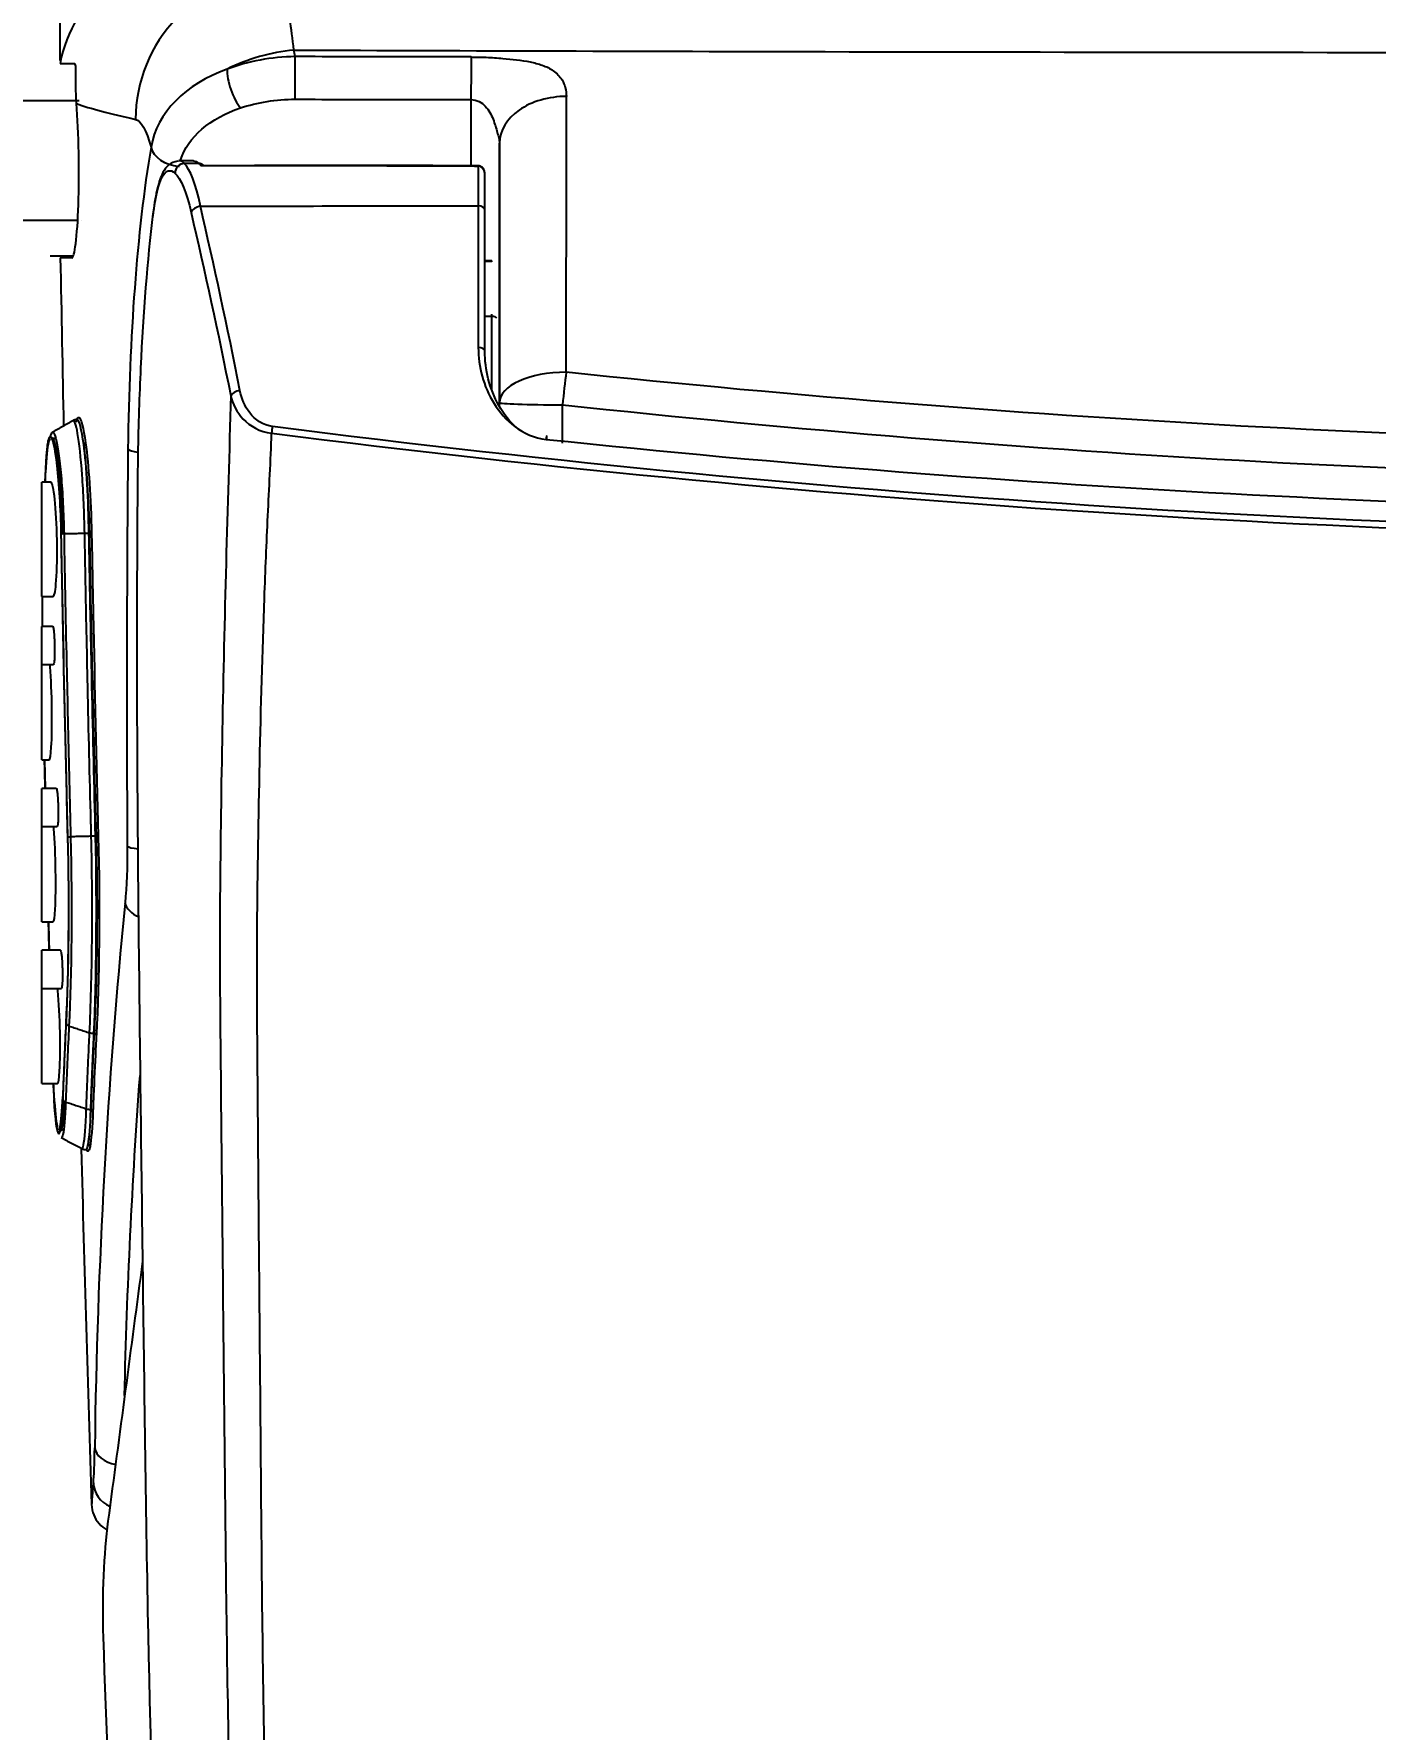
# Model space of a CAD drawing. Header units: millimetres. Extents: x 28 to 2364, y 8 to 1657.
# Drawn here: x 1027.6 to 1168.4, y 1244.9 to 1422.9 of the extents above; entities that cross this region are included whole.
import ezdxf

# ---------------------------------------------------------------- set-up
doc = ezdxf.new("R2010")
doc.units = ezdxf.units.MM
doc.layers.get('Defpoints').update_dxf_attribs({"linetype": 'CONTINUOUS'})
doc.layers.add('1LINE', color=7, linetype='CONTINUOUS')
doc.styles.add('Annotative', font='malgun.ttf')
doc.dimstyles.new('WOO', dxfattribs={"dimtxt": 20, "dimasz": 2, "dimexe": 1.25, "dimexo": 0.3, "dimgap": 1, "dimtad": 1, "dimdec": 1, "dimzin": 1, "dimdsep": 46, "dimtxsty": 'Annotative', "dimcen": 0, "dimclrd": 1, "dimclre": 1, "dimclrt": 2, "dimadec": 0, "dimazin": 0, "dimtfac": 1, "dimtdec": 1, "dimtofl": 0, "dimtmove": 0, "dimatfit": 3, "dimfxl": 0, "dimarcsym": 0})

# ---------------------------------------------------------------- blocks, each defined once
blk = doc.blocks.new('*D18')
at = {"layer": '1LINE', "color": 1, "lineweight": -2}
for p, q in [((1059.72, 1433.11), (913.24, 1433.11)), ((914.49, 1431.11), (914.49, 896.54)), ((1229.67, 894.54), (913.24, 894.54))]:
    blk.add_line(p, q, dxfattribs=at)
at = {"layer": '1LINE', "color": 1}
for points in [[(914.15, 1431.11), (914.82, 1431.11), (914.49, 1433.11)], [(914.15, 896.54), (914.82, 896.54), (914.49, 894.54)]]:
    blk.add_solid(points, dxfattribs=at)
at = {"layer": 'Defpoints', "color": 0}
for p in [(1060.02, 1433.11), (914.49, 894.54), (1229.97, 894.54)]:
    blk.add_point(p, dxfattribs=at)
at = {"layer": '1LINE', "color": 2, "insert": (903.15, 1163.83), "char_height": 20, "attachment_point": 5, "rotation": 90, "style": 'Annotative'}
blk.add_mtext('537', dxfattribs=at)
blk = doc.blocks.new('*D24')
at = {"layer": '1LINE', "color": 1, "lineweight": -2}
for p, q in [((1030.33, 1420.06), (1030.33, 1493.99)), ((1429.89, 1416.94), (1429.89, 1493.99)), ((1032.33, 1492.74), (1427.89, 1492.74))]:
    blk.add_line(p, q, dxfattribs=at)
at = {"layer": '1LINE', "color": 1}
for points in [[(1032.33, 1493.08), (1032.33, 1492.41), (1030.33, 1492.74)], [(1427.89, 1493.08), (1427.89, 1492.41), (1429.89, 1492.74)]]:
    blk.add_solid(points, dxfattribs=at)
at = {"layer": 'Defpoints', "color": 0}
for p in [(1429.89, 1492.74), (1030.33, 1419.76), (1429.89, 1416.64)]:
    blk.add_point(p, dxfattribs=at)
at = {"layer": '1LINE', "color": 2, "insert": (1230.11, 1504.08), "char_height": 20, "attachment_point": 5, "style": 'Annotative'}
blk.add_mtext('393', dxfattribs=at)

msp = doc.modelspace()

# ---------------------------------------------------------------- linework, layer by layer
at = {"layer": '1LINE'}
for p, q in [((1032.35, 1415.82), (1014.53, 1415.82)), ((1044.36, 1409.55), (1042.84, 1409.55)), ((1074.24, 1409.01), (1074.24, 1408.99)), ((1074.24, 1409), (1074.24, 1408.99)), ((1014.61, 1403.32), (1032.18, 1403.32)), ((1032.57, 1403.32), (1032.57, 1403.32)), ((1029.31, 1399.56), (1031.68, 1399.56)), ((1075.67, 1399.03), (1074.93, 1399.03)), ((1075.67, 1398.96), (1074.93, 1398.96)), ((1075.67, 1399.03), (1075.67, 1398.96)), ((1076.47, 1390.07), (1076.47, 1397.17)), ((1075.67, 1393.19), (1074.93, 1393.19)), ((1075.67, 1393.19), (1075.67, 1393.45)), ((1075.67, 1385.56), (1075.67, 1393.19)), ((1076.47, 1383.85), (1076.47, 1390.07)), ((1029.82, 1380.39), (1029.51, 1380.39)), ((1029.39, 1375.79), (1028.42, 1375.79)), ((1028.42, 1369.79), (1028.42, 1375.79)), ((1028.42, 1363.79), (1028.42, 1369.79)), ((1030.45, 1370.4), (1030.63, 1370.4)), ((1033.33, 1370.4), (1033.45, 1370.4)), ((1033.45, 1370.4), (1033.65, 1370.4)), ((1028.42, 1363.79), (1029.61, 1363.79)), ((1029.56, 1360.64), (1028.42, 1360.64)), ((1028.42, 1358.64), (1028.42, 1360.64)), ((1028.42, 1356.64), (1028.42, 1358.64)), ((1028.42, 1356.64), (1029.64, 1356.64)), ((1028.42, 1352.64), (1028.42, 1356.64)), ((1028.42, 1346.64), (1028.42, 1352.64)), ((1028.42, 1346.64), (1029.21, 1346.64)), ((1029.93, 1343.64), (1028.42, 1343.64)), ((1028.42, 1341.64), (1028.42, 1343.64)), ((1028.42, 1339.64), (1028.42, 1341.64)), ((1028.42, 1339.64), (1030.03, 1339.64)), ((1028.42, 1335.64), (1028.42, 1339.64)), ((1034.03, 1338.62), (1034.15, 1338.62)), ((1034.15, 1338.62), (1034.35, 1338.62)), ((1028.42, 1329.64), (1028.42, 1335.64)), ((1028.42, 1329.64), (1029.62, 1329.64)), ((1030.36, 1326.64), (1028.42, 1326.64)), ((1028.42, 1324.64), (1028.42, 1326.64)), ((1028.42, 1322.64), (1028.42, 1324.64)), ((1028.42, 1322.64), (1030.47, 1322.64)), ((1028.42, 1318.64), (1028.42, 1322.64)), ((1028.42, 1312.64), (1028.42, 1318.64)), ((1033.86, 1317.9), (1033.95, 1317.9)), ((1028.42, 1312.64), (1030.08, 1312.64)), ((1033.53, 1309.93), (1033.59, 1309.93))]:
    msp.add_line(p, q, dxfattribs=at)
for centre, major_axis, ratio, start_param, end_param in [((1053.04, 1414), (-3.18, -14.66), 0.983811, 3.358362, 4.929434), ((1054.85, 1410.09), (-14.64, -3.25), 0.730475, 4.549319, 5.041896), ((1055.02, 1418.28), (0.01, 3), 0.002155, 3.849771, 5.535886), ((1049.27, 1417.35), (-0.98, 2.84), 0.351197, 0.761712, 2.364684), ((1042.83, 1410.98), (-2.96, 0.5), 0.671351, 0.260245, 1.684262), ((1043.38, 1408.28), (0.665, 0.747), 0.957771, 0.748405, 2.308125), ((1044.92, 1408.77), (-0.331, -0.374), 0.957574, 3.044498, 3.88758), ((1045.07, 1404.15), (0.975, 0.221), 0.610565, 1.424869, 2.840821), ((1074.23, 1404.37), (0.7, 0), 0.620566, 0, 1.564529), ((1075.67, 1393.02), (-0.5, 0), 0.344065, 3.141593, 4.712389), ((1074.23, 1389.55), (0.7, 0), 0.550879, 0, 1.565114), ((1083.47, 1384.14), (-7, 0), 0.457169, 4.713059, 6.283185), ((1083.47, 1384.14), (-0.7, -6.97), 0.05184, 4.240205, 4.749417), ((1049.22, 1384.89), (0.981, 0.193), 0.51643, 1.4634, 2.832714), ((1083.47, 1384.14), (-7, 0), 0.031728, 0, 1.515537), ((1052.63, 1381.13), (0.127, 0.992), 0.06864, 1.044003, 1.778628), ((1032.82, 1379.91), (0.198, 0.027), 0.776965, 4.605342, 6.127959), ((1081.35, 1379.94), (0.073, 0.696), 0.057396, 5.24814, 7.325621), ((1040.36, 1337.66), (-3, -0.02), 0.149272, 0.158846, 0.914124), ((1040.12, 1331.73), (-2.99, 0.29), 0.641004, 0.199453, 1.096672), ((1033.95, 1317.77), (0.2, -0.01), 0.646896, 0.124167, 1.603745), ((1033.59, 1309.8), (0.2, -0.008), 0.647104, 0.106068, 1.595761), ((1033.28, 1306.04), (-0.196, 0.038), 0.95416, 3.372325, 4.89437), ((1036.97, 1274.51), (-3, 0.04), 0.642754, 0.073111, 1.318323), ((1036.82, 1270.83), (-2.99, 0.3), 0.948876, 0.138559, 1.242765)]:
    msp.add_ellipse(centre, major_axis=major_axis, ratio=ratio, start_param=start_param, end_param=end_param, dxfattribs=at)
for points, knots in [([(1045.04, 1431.89), (1041.57, 1431.89), (1038.19, 1430.67), (1032.84, 1426.27), (1030.99, 1423.17), (1030.33, 1419.76)], [0, 0, 0, 0, 0.5, 0.5, 1, 1, 1, 1]), ([(1054.89, 1421.17), (1054.62, 1423.56), (1054.32, 1425.42), (1053.68, 1428.11), (1053.36, 1428.85), (1053.04, 1428.99)], [0, 0, 0, 0, 0.5, 0.5, 1, 1, 1, 1]), ([(1054.89, 1421.17), (1073.48, 1421.1), (1092.07, 1421.04), (1137.42, 1420.95), (1164.18, 1420.92), (1203.95, 1420.9), (1216.96, 1420.9), (1229.97, 1420.9)], [0, 0, 0, 0, 0.318561, 0.318561, 0.777088, 0.777088, 1, 1, 1, 1]), ([(1073.48, 1420.44), (1071.07, 1420.45), (1068.66, 1420.45), (1062.51, 1420.46), (1058.77, 1420.47), (1055.03, 1420.48)], [0, 0, 0, 0, 0.391451, 0.391451, 1, 1, 1, 1]), ([(1032.07, 1415.56), (1031.97, 1416.87), (1032, 1417.93), (1032.01, 1419.38), (1031.98, 1419.76), (1031.84, 1419.76)], [0, 0, 0, 0, 0.5, 0.5, 1, 1, 1, 1]), ([(1073.48, 1420.44), (1074.01, 1420.43), (1075.13, 1420.42), (1077.2, 1420.27), (1079.2, 1420.06), (1081, 1419.61), (1082.24, 1419.01), (1083.03, 1418.15), (1083.43, 1417.2), (1083.47, 1416.61), (1083.49, 1416.3)], [0, 0, 0, 0, 0.121653, 0.253041, 0.472883, 0.577269, 0.684443, 0.810454, 0.900987, 1, 1, 1, 1]), ([(1031.58, 1399.36), (1031.72, 1399.36), (1031.86, 1399.89), (1032.11, 1401.83), (1032.21, 1403.27), (1032.32, 1406.59), (1032.34, 1408.49), (1032.27, 1412.24), (1032.18, 1414.06), (1032.07, 1415.56)], [0, 0, 0, 0, 0.25, 0.25, 0.5, 0.5, 0.75, 0.75, 1, 1, 1, 1]), ([(1055.02, 1416), (1058.76, 1415.99), (1062.51, 1415.98), (1068.66, 1415.97), (1071.06, 1415.97), (1073.47, 1415.97)], [0, 0, 0, 0, 0.60855, 0.60855, 1, 1, 1, 1]), ([(1073.47, 1415.97), (1074.09, 1415.96), (1074.61, 1415.67), (1075.35, 1414.87), (1075.6, 1414.38), (1075.98, 1413.42), (1076.11, 1412.95), (1076.29, 1412.33), (1076.34, 1412.14), (1076.43, 1411.77), (1076.47, 1411.6), (1076.47, 1411.39)], [0, 0, 0, 0, 0.25, 0.25, 0.5, 0.5, 0.75, 0.75, 0.875, 0.875, 1, 1, 1, 1]), ([(1083.49, 1416.3), (1081.65, 1416.3), (1079.83, 1415.77), (1077.23, 1413.96), (1076.47, 1412.68), (1076.47, 1411.39)], [0, 0, 0, 0, 0.5, 0.5, 1, 1, 1, 1]), ([(1039.89, 1410.96), (1039.13, 1406.55), (1038.57, 1401.52), (1037.77, 1390.84), (1037.54, 1385.21), (1037.46, 1379.26)], [0, 0, 0, 0, 0.5, 0.5, 1, 1, 1, 1]), ([(1076.47, 1384.06), (1076.47, 1388.34), (1076.47, 1392.42), (1076.47, 1399.13), (1076.47, 1401.85), (1076.47, 1406.89), (1076.47, 1409.21), (1076.47, 1411.39)], [0, 0, 0, 0, 0.408957, 0.408957, 0.704478, 0.704478, 1, 1, 1, 1]), ([(1042.71, 1409.49), (1042.33, 1409.43), (1041.64, 1409.18), (1041.04, 1408.21), (1040.51, 1406.72), (1040.22, 1404.96), (1040.08, 1403.87), (1040.06, 1403.73)], [0, 0, 0, 0, 0.173392, 0.367158, 0.641007, 0.955374, 1, 1, 1, 1]), ([(1040.12, 1403.97), (1040.34, 1405.75), (1040.66, 1407.09), (1041.45, 1408.57), (1041.91, 1408.68), (1042.4, 1408.25)], [0, 0, 0, 0, 0.5, 0.5, 1, 1, 1, 1]), ([(1043.38, 1409.26), (1043.37, 1409.27), (1043.35, 1409.28), (1043.34, 1409.3), (1043.34, 1409.3), (1043.34, 1409.3)], [0, 0, 0, 0, 0.999836, 0.999836, 1, 1, 1, 1]), ([(1044.92, 1409.26), (1044.82, 1409.26), (1044.72, 1409.26), (1044.59, 1409.26), (1044.55, 1409.26), (1044.52, 1409.26), (1044.51, 1409.26), (1044.51, 1409.26), (1044.51, 1409.26), (1044.13, 1409.26), (1043.75, 1409.26), (1043.38, 1409.26)], [0, 0, 0, 0, 0.190784, 0.190784, 0.25814, 0.25814, 0.26656, 0.26656, 0.268665, 0.268665, 1, 1, 1, 1]), ([(1045.28, 1409.11), (1045.27, 1409.13), (1045.25, 1409.14), (1045.22, 1409.15), (1045.21, 1409.15), (1045.17, 1409.13), (1045.14, 1409.1), (1045.11, 1409.06), (1045.11, 1409.06), (1045.11, 1409.06)], [0, 0, 0, 0, 0.283573, 0.283573, 0.502172, 0.502172, 0.992176, 0.992176, 1, 1, 1, 1]), ([(1045.11, 1409.06), (1045.11, 1409.06), (1045.11, 1409.06), (1045.21, 1409.07), (1045.31, 1409.08), (1045.41, 1409.08)], [0, 0, 0, 0, 0.025107, 0.025107, 1, 1, 1, 1]), ([(1045.11, 1409.06), (1045.28, 1409.06), (1045.46, 1409.06), (1045.97, 1409.06), (1046.3, 1409.06), (1047.97, 1409.05), (1049.3, 1409.05), (1050.63, 1409.05), (1050.63, 1409.05), (1050.63, 1409.05)], [0, 0, 0, 0, 0.095155, 0.095155, 0.276118, 0.276118, 0.99997, 0.99997, 1, 1, 1, 1]), ([(1050.63, 1409.05), (1055.97, 1409.04), (1061.3, 1409.04), (1067.07, 1409.02), (1067.51, 1409.02), (1070.05, 1409.01), (1072.14, 1409), (1074.24, 1408.99)], [0, 0, 0, 0, 0.677853, 0.677853, 0.733837, 0.733837, 1, 1, 1, 1]), ([(1074.93, 1408.09), (1074.94, 1408.15), (1074.92, 1408.32), (1074.86, 1408.57), (1074.72, 1408.79), (1074.58, 1408.92), (1074.41, 1409), (1074.29, 1409.01), (1074.24, 1409)], [0, 0, 0, 0, 0.179101, 0.48764, 0.631264, 0.757432, 0.889339, 1, 1, 1, 1]), ([(1074.93, 1408.09), (1074.93, 1408.09), (1074.93, 1408.09), (1074.93, 1408.1), (1074.93, 1408.1), (1074.93, 1408.1), (1074.93, 1408.1), (1074.93, 1408.11), (1074.93, 1408.11), (1074.93, 1408.12), (1074.93, 1408.12), (1074.93, 1408.13), (1074.93, 1408.14), (1074.93, 1408.15), (1074.93, 1408.16), (1074.93, 1408.18), (1074.93, 1408.19), (1074.93, 1408.22), (1074.93, 1408.24), (1074.92, 1408.28), (1074.91, 1408.31), (1074.9, 1408.38), (1074.89, 1408.42), (1074.84, 1408.56), (1074.79, 1408.66), (1074.66, 1408.81), (1074.59, 1408.87), (1074.48, 1408.94), (1074.44, 1408.95), (1074.37, 1408.97), (1074.34, 1408.98), (1074.29, 1408.99), (1074.26, 1408.99), (1074.24, 1408.99)], [0, 0, 0, 0, 0.004172, 0.004172, 0.009005, 0.009005, 0.013239, 0.013239, 0.019455, 0.019455, 0.028585, 0.028585, 0.041999, 0.041999, 0.061739, 0.061739, 0.090909, 0.090909, 0.13448, 0.13448, 0.201315, 0.201315, 0.312428, 0.312428, 0.572876, 0.572876, 0.787351, 0.787351, 0.879839, 0.879839, 0.943073, 0.943073, 1, 1, 1, 1]), ([(1074.24, 1404.8), (1074.24, 1402.4), (1074.24, 1399.97), (1074.24, 1396.25), (1074.24, 1395), (1074.24, 1393.43), (1074.24, 1393.11), (1074.24, 1392.64), (1074.24, 1392.48), (1074.24, 1392.25), (1074.24, 1392.17), (1074.24, 1392.09), (1074.24, 1392.08), (1074.24, 1392.08), (1074.24, 1392.07), (1074.24, 1392.05), (1074.24, 1392.03), (1074.24, 1391.93), (1074.24, 1391.85), (1074.24, 1391.45), (1074.24, 1391.14), (1074.24, 1390.53), (1074.24, 1390.23), (1074.24, 1389.94)], [0, 0, 0, 0, 0.499566, 0.499566, 0.749729, 0.749729, 0.812292, 0.812292, 0.843573, 0.843573, 0.859214, 0.859214, 0.859458, 0.859458, 0.860436, 0.860436, 0.864346, 0.864346, 0.879987, 0.879987, 0.94255, 0.94255, 1, 1, 1, 1]), ([(1229.97, 894.54), (1217.23, 894.54), (1204.43, 896.77), (1180.45, 904.33), (1169.12, 909.66), (1152.93, 919.49), (1147.65, 923.1), (1137.64, 930.79), (1132.87, 934.88), (1123.77, 943.53), (1119.43, 948.08), (1111.14, 957.58), (1107.17, 962.55), (1095.96, 977.8), (1089.4, 988.44), (1080.94, 1005.13), (1078.44, 1010.86), (1074.7, 1019.46), (1073.48, 1022.34), (1071.32, 1028.24), (1070.35, 1031.25), (1068.38, 1037.26), (1067.35, 1040.25), (1065.37, 1046.24), (1064.46, 1049.27), (1061.92, 1058.39), (1060.49, 1064.51), (1058.11, 1073.66), (1057.39, 1076.72), (1056.13, 1082.86), (1055.56, 1085.95), (1053.83, 1095.19), (1052.69, 1101.35), (1051.09, 1110.61), (1050.59, 1113.7), (1049.74, 1119.91), (1049.37, 1123.02), (1048.26, 1132.35), (1047.54, 1138.57), (1045.5, 1157.25), (1044.25, 1169.72), (1041.19, 1207.21), (1040.03, 1232.2), (1039.33, 1269.68), (1039.18, 1282.17), (1038.85, 1307.13), (1038.7, 1319.6), (1038.45, 1344.53), (1038.39, 1356.98), (1038.47, 1370.98), (1038.48, 1372.54), (1038.5, 1375.65), (1038.51, 1377.21), (1038.59, 1381.84), (1038.69, 1384.88), (1039.09, 1393.63), (1039.52, 1399.07), (1040.12, 1403.97)], [0, 0, 0, 0, 0.0625, 0.0625, 0.125, 0.125, 0.15625, 0.15625, 0.1875, 0.1875, 0.21875, 0.21875, 0.25, 0.25, 0.3125, 0.3125, 0.34375, 0.34375, 0.359375, 0.359375, 0.375, 0.375, 0.390625, 0.390625, 0.40625, 0.40625, 0.4375, 0.4375, 0.453125, 0.453125, 0.46875, 0.46875, 0.5, 0.5, 0.515625, 0.515625, 0.53125, 0.53125, 0.5625, 0.5625, 0.625, 0.625, 0.75, 0.75, 0.8125, 0.8125, 0.875, 0.875, 0.9375, 0.9375, 0.945313, 0.945313, 0.953125, 0.953125, 0.96875, 0.96875, 1, 1, 1, 1]), ([(1074.93, 1389.55), (1074.93, 1389.85), (1074.93, 1390.14), (1074.93, 1390.75), (1074.93, 1391.06), (1074.93, 1391.46), (1074.93, 1391.54), (1074.93, 1391.64), (1074.93, 1391.66), (1074.93, 1391.68), (1074.93, 1391.69), (1074.93, 1391.69), (1074.93, 1391.69), (1074.93, 1391.77), (1074.93, 1391.85), (1074.93, 1392.09), (1074.93, 1392.25), (1074.93, 1392.72), (1074.93, 1393.03), (1074.93, 1394.6), (1074.93, 1395.85), (1074.93, 1399.55), (1074.93, 1401.98), (1074.93, 1404.37)], [0, 0, 0, 0, 0.057449, 0.057449, 0.120012, 0.120012, 0.135652, 0.135652, 0.139562, 0.139562, 0.14054, 0.14054, 0.140784, 0.140784, 0.156425, 0.156425, 0.187706, 0.187706, 0.250268, 0.250268, 0.500429, 0.500429, 1, 1, 1, 1]), ([(1074.24, 1389.94), (1074.24, 1387.91), (1074.77, 1385.88), (1076.46, 1383.15), (1077.18, 1382.3), (1079.01, 1380.93), (1080.13, 1380.42), (1081.35, 1380.29)], [0, 0, 0, 0, 0.5, 0.5, 0.75, 0.75, 1, 1, 1, 1]), ([(1078.47, 1381.34), (1078.45, 1381.37), (1078.42, 1381.39), (1077.56, 1382.1), (1076.91, 1382.95), (1075.4, 1385.62), (1074.93, 1387.59), (1074.93, 1389.55)], [0, 0, 0, 0, 0.011588, 0.011588, 0.341058, 0.341058, 1, 1, 1, 1]), ([(1048.25, 1384.86), (1048.11, 1378.98), (1047.92, 1373.12), (1047.6, 1361.43), (1047.47, 1355.58), (1047.25, 1343.89), (1047.17, 1338.04), (1047.07, 1326.33), (1047.13, 1320.47), (1047.3, 1302.89), (1047.42, 1291.16), (1047.67, 1267.69), (1047.76, 1255.95), (1048.47, 1220.7), (1049.59, 1197.15), (1052.54, 1161.79), (1053.7, 1149.99), (1055.64, 1132.3), (1056.32, 1126.42), (1057.78, 1114.65), (1058.79, 1108.81), (1061.9, 1091.32), (1064.43, 1079.73), (1068.67, 1062.44), (1070.17, 1056.69), (1073.44, 1045.24), (1075.17, 1039.54), (1079.06, 1028.21), (1081.29, 1022.63), (1086.02, 1011.66), (1088.51, 1006.25), (1096.66, 990.36), (1102.96, 980.22), (1117.2, 960.83), (1125.04, 951.72), (1142.16, 935.27), (1151.51, 927.91), (1166.83, 918.32), (1172.16, 915.35), (1183.01, 910.13), (1188.58, 907.86), (1200, 904.07), (1205.9, 902.53), (1214.86, 900.88), (1217.86, 900.44), (1223.89, 899.81), (1226.97, 899.62), (1229.97, 899.57)], [0, 0, 0, 0, 0.03125, 0.03125, 0.0625, 0.0625, 0.09375, 0.09375, 0.125, 0.125, 0.1875, 0.1875, 0.25, 0.25, 0.375, 0.375, 0.4375, 0.4375, 0.46875, 0.46875, 0.5, 0.5, 0.5625, 0.5625, 0.59375, 0.59375, 0.625, 0.625, 0.65625, 0.65625, 0.6875, 0.6875, 0.75, 0.75, 0.8125, 0.8125, 0.875, 0.875, 0.90625, 0.90625, 0.9375, 0.9375, 0.96875, 0.96875, 0.984375, 0.984375, 1, 1, 1, 1]), ([(1048.25, 1384.86), (1048.46, 1384), (1048.88, 1383.16), (1050.27, 1381.69), (1051.3, 1381.07), (1052.54, 1380.93)], [0, 0, 0, 0, 0.5, 0.5, 1, 1, 1, 1]), ([(1052.64, 1381.63), (1051.64, 1381.76), (1050.82, 1382.36), (1049.71, 1383.77), (1049.38, 1384.58), (1049.22, 1385.42)], [0, 0, 0, 0, 0.5, 0.5, 1, 1, 1, 1]), ([(1083.08, 1383.92), (1107.46, 1381.31), (1131.89, 1379.3), (1180.9, 1376.63), (1205.42, 1375.98), (1229.97, 1375.98)], [0, 0, 0, 0, 0.5, 0.5, 1, 1, 1, 1]), ([(1032.92, 1370.4), (1032.87, 1372.56), (1032.79, 1374.7), (1032.53, 1378.37), (1032.35, 1379.89), (1032.01, 1381.89), (1031.83, 1382.35), (1031.67, 1382.25)], [0, 0, 0, 0, 0.334476, 0.334476, 0.668953, 0.668953, 1, 1, 1, 1]), ([(1032.02, 1382.1), (1032.11, 1382.47), (1032.21, 1382.63), (1032.54, 1382.48), (1032.79, 1381.54), (1033.02, 1379.91)], [0, 0, 0, 0, 0.336436, 0.336436, 1, 1, 1, 1]), ([(1032.82, 1379.75), (1032.6, 1381.36), (1032.36, 1382.28), (1032.13, 1382.39), (1032.11, 1382.39), (1032.1, 1382.39)], [0, 0, 0, 0, 0.927259, 0.927259, 1, 1, 1, 1]), ([(1029.35, 1380.58), (1029.34, 1380.58), (1029.34, 1380.58), (1029.33, 1380.59), (1029.33, 1380.59), (1029.32, 1380.59), (1029.32, 1380.59), (1029.31, 1380.59), (1029.3, 1380.59), (1029.29, 1380.59), (1029.29, 1380.58), (1029.28, 1380.58), (1029.28, 1380.58), (1029.27, 1380.57), (1029.26, 1380.57), (1029.25, 1380.56), (1029.25, 1380.55), (1029.24, 1380.54), (1029.23, 1380.54), (1029.22, 1380.53), (1029.22, 1380.52), (1029.21, 1380.5), (1029.2, 1380.5), (1029.19, 1380.48), (1029.19, 1380.47), (1029.18, 1380.45), (1029.18, 1380.44), (1029.17, 1380.42), (1029.16, 1380.41), (1029.15, 1380.39), (1029.15, 1380.38), (1029.14, 1380.35), (1029.14, 1380.34), (1029.13, 1380.31), (1029.13, 1380.3), (1029.12, 1380.28), (1029.11, 1380.26), (1029.11, 1380.23), (1029.1, 1380.22), (1029.08, 1380.13), (1029.06, 1380.05), (1029.03, 1379.87), (1029.01, 1379.76), (1028.98, 1379.54), (1028.97, 1379.42), (1028.94, 1379.16), (1028.92, 1379.02), (1028.9, 1378.72), (1028.88, 1378.57), (1028.86, 1378.24), (1028.85, 1378.07), (1028.83, 1377.71), (1028.82, 1377.52), (1028.81, 1377.22), (1028.8, 1377.12), (1028.8, 1377.02)], [0, 0, 0, 0, 0.018287, 0.018287, 0.029799, 0.029799, 0.045689, 0.045689, 0.063177, 0.063177, 0.081712, 0.081712, 0.10093, 0.10093, 0.120582, 0.120582, 0.140483, 0.140483, 0.160497, 0.160497, 0.180512, 0.180512, 0.200437, 0.200437, 0.220195, 0.220195, 0.239718, 0.239718, 0.258944, 0.258944, 0.277819, 0.277819, 0.296296, 0.296296, 0.31433, 0.31433, 0.331875, 0.331875, 0.349397, 0.349397, 0.436153, 0.436153, 0.522906, 0.522906, 0.609657, 0.609657, 0.696409, 0.696409, 0.783161, 0.783161, 0.869915, 0.869915, 0.956672, 0.956672, 1, 1, 1, 1]), ([(1029.32, 1380.29), (1029.25, 1380.3), (1029.19, 1380.19), (1028.98, 1379.47), (1028.88, 1378.36), (1028.81, 1376.81)], [0, 0, 0, 0, 0.296417, 0.296417, 1, 1, 1, 1]), ([(1030.46, 1370.35), (1030.41, 1373.03), (1030.25, 1375.64), (1029.83, 1379.39), (1029.57, 1380.51), (1029.35, 1380.58)], [0, 0, 0, 0, 0.5, 0.5, 1, 1, 1, 1]), ([(1029.35, 1380.58), (1029.56, 1380.46), (1029.82, 1379.32), (1030.22, 1375.6), (1030.38, 1373.02), (1030.43, 1370.4)], [0, 0, 0, 0, 0.5, 0.5, 1, 1, 1, 1]), ([(1029.37, 1380.71), (1029.52, 1381.22), (1029.71, 1381.1), (1030.09, 1379.64), (1030.29, 1378.26), (1030.6, 1374.7), (1030.71, 1372.55), (1030.75, 1370.36)], [0, 0, 0, 0, 0.329041, 0.329041, 0.664521, 0.664521, 1, 1, 1, 1]), ([(1030.63, 1370.4), (1030.59, 1372.42), (1030.48, 1374.46), (1030.19, 1377.79), (1030, 1379.09), (1029.68, 1380.33), (1029.53, 1380.51), (1029.41, 1380.32)], [0, 0, 0, 0, 0.359363, 0.359363, 0.718727, 0.718727, 1, 1, 1, 1]), ([(1229.97, 903.05), (1223.97, 903.12), (1218.04, 903.78), (1206.28, 905.96), (1200.49, 907.48), (1189.27, 911.24), (1183.8, 913.49), (1173.14, 918.68), (1167.91, 921.62), (1152.89, 931.11), (1143.75, 938.4), (1131.18, 950.6), (1127.18, 954.88), (1119.52, 963.79), (1115.84, 968.46), (1105.4, 982.79), (1099.25, 992.78), (1091.3, 1008.43), (1088.87, 1013.76), (1084.23, 1024.55), (1082.08, 1030.05), (1076.43, 1046.79), (1073.34, 1058.07), (1067.79, 1080.75), (1065.35, 1092.15), (1062.33, 1109.36), (1061.35, 1115.1), (1059.94, 1126.67), (1059.27, 1132.47), (1057.37, 1149.86), (1056.24, 1161.47), (1053.36, 1196.25), (1052.25, 1219.41), (1051.57, 1254.09), (1051.49, 1265.64), (1051.29, 1288.73), (1051.18, 1300.27), (1051.05, 1317.57), (1050.98, 1323.33), (1051.08, 1334.85), (1051.18, 1340.61), (1051.42, 1352.13), (1051.58, 1357.88), (1051.9, 1366.51), (1052.02, 1369.39), (1052.28, 1375.15), (1052.45, 1378.04), (1052.54, 1380.93)], [0, 0, 0, 0, 0.03125, 0.03125, 0.0625, 0.0625, 0.09375, 0.09375, 0.125, 0.125, 0.1875, 0.1875, 0.21875, 0.21875, 0.25, 0.25, 0.3125, 0.3125, 0.34375, 0.34375, 0.375, 0.375, 0.4375, 0.4375, 0.5, 0.5, 0.53125, 0.53125, 0.5625, 0.5625, 0.625, 0.625, 0.75, 0.75, 0.8125, 0.8125, 0.875, 0.875, 0.90625, 0.90625, 0.9375, 0.9375, 0.96875, 0.96875, 0.984375, 0.984375, 1, 1, 1, 1]), ([(1037.46, 1379.26), (1037.46, 1378.76), (1037.45, 1378.27), (1037.39, 1371.32), (1037.36, 1364.86), (1037.33, 1351.46), (1037.35, 1344.51), (1037.39, 1337.57)], [0, 0, 0, 0, 0.035538, 0.035538, 0.500613, 0.500613, 1, 1, 1, 1]), ([(1037.46, 1379.26), (1037.56, 1379.2), (1037.75, 1379.08), (1038.23, 1378.98), (1038.51, 1378.94), (1038.53, 1378.94)], [0, 0, 0, 0, 0.502434, 0.973915, 1, 1, 1, 1]), ([(1028.8, 1376.97), (1028.79, 1376.87), (1028.79, 1376.77), (1028.77, 1376.37), (1028.76, 1376.08), (1028.75, 1375.79)], [0, 0, 0, 0, 0.257622, 0.257622, 1, 1, 1, 1]), ([(1029.61, 1363.79), (1029.72, 1363.79), (1029.83, 1364.25), (1030, 1366.09), (1030.04, 1367.57), (1030.02, 1370.69), (1029.94, 1372.32), (1029.72, 1374.76), (1029.57, 1375.58), (1029.42, 1375.77), (1029.4, 1375.79), (1029.39, 1375.79)], [0, 0, 0, 0, 0.215358, 0.215358, 0.465373, 0.465373, 0.715388, 0.715388, 0.965403, 0.965403, 1, 1, 1, 1]), ([(1030.43, 1370.4), (1030.43, 1370.26), (1030.43, 1370.13), (1030.44, 1369.46), (1030.45, 1368.93), (1030.5, 1366.26), (1030.55, 1364.13), (1030.75, 1354.2), (1030.92, 1346.41), (1031.12, 1338.61)], [0, 0, 0, 0, 0.012582, 0.012582, 0.06291, 0.06291, 0.264222, 0.264222, 1, 1, 1, 1]), ([(1031.15, 1338.55), (1031.1, 1340.48), (1031.06, 1342.4), (1030.92, 1348.18), (1030.83, 1352.03), (1030.64, 1360.71), (1030.55, 1365.53), (1030.46, 1370.35)], [0, 0, 0, 0, 0.181703, 0.181703, 0.545108, 0.545108, 1, 1, 1, 1]), ([(1030.75, 1370.36), (1030.84, 1365.53), (1030.93, 1360.71), (1031.12, 1352.04), (1031.21, 1348.19), (1031.35, 1342.41), (1031.39, 1340.48), (1031.44, 1338.56)], [0, 0, 0, 0, 0.454893, 0.454893, 0.818298, 0.818298, 1, 1, 1, 1]), ([(1033.61, 1338.61), (1033.6, 1339.13), (1033.59, 1339.64), (1033.45, 1344.89), (1033.34, 1349.62), (1033.2, 1356.27), (1033.16, 1358.2), (1033.05, 1363.55), (1032.98, 1366.97), (1032.92, 1370.4)], [0, 0, 0, 0, 0.048586, 0.048586, 0.495012, 0.495012, 0.676826, 0.676826, 1, 1, 1, 1]), ([(1033.33, 1370.4), (1033.39, 1366.98), (1033.46, 1363.55), (1033.57, 1358.21), (1033.61, 1356.28), (1033.77, 1349.11), (1033.89, 1343.86), (1034.03, 1338.62)], [0, 0, 0, 0, 0.323034, 0.323034, 0.50484, 0.50484, 1, 1, 1, 1]), ([(1033.65, 1370.4), (1033.65, 1370.27), (1033.65, 1370.14), (1033.67, 1369.47), (1033.68, 1368.94), (1033.73, 1366.27), (1033.77, 1364.14), (1033.97, 1354.21), (1034.15, 1346.42), (1034.35, 1338.62)], [0, 0, 0, 0, 0.012583, 0.012583, 0.062915, 0.062915, 0.264245, 0.264245, 1, 1, 1, 1]), ([(1028.47, 1363.79), (1028.47, 1363.65), (1028.47, 1363.51), (1028.47, 1362.9), (1028.47, 1362.42), (1028.47, 1361.5), (1028.47, 1361.07), (1028.47, 1360.63)], [0, 0, 0, 0, 0.135816, 0.135816, 0.594006, 0.594006, 1, 1, 1, 1]), ([(1029.56, 1360.64), (1029.57, 1360.64), (1029.58, 1360.64), (1029.6, 1360.59), (1029.62, 1360.52), (1029.66, 1360.31), (1029.68, 1360.17), (1029.71, 1359.84), (1029.72, 1359.64), (1029.74, 1359.23), (1029.75, 1359.01), (1029.77, 1358.56), (1029.77, 1358.33), (1029.77, 1357.9), (1029.76, 1357.69), (1029.75, 1357.33), (1029.74, 1357.16), (1029.72, 1356.9), (1029.7, 1356.8), (1029.67, 1356.67), (1029.66, 1356.65), (1029.64, 1356.64)], [0, 0, 0, 0, 0.047378, 0.047378, 0.155219, 0.155219, 0.263179, 0.263179, 0.371005, 0.371005, 0.478498, 0.478498, 0.585614, 0.585614, 0.692492, 0.692492, 0.799382, 0.799382, 0.906517, 0.906517, 1, 1, 1, 1]), ([(1029.21, 1346.65), (1029.29, 1346.65), (1029.36, 1347.11), (1029.48, 1348.95), (1029.5, 1350.43), (1029.46, 1353.55), (1029.39, 1355.18), (1029.29, 1356.49), (1029.28, 1356.58), (1029.27, 1356.67)], [0, 0, 0, 0, 0.293011, 0.293011, 0.633523, 0.633523, 0.974036, 0.974036, 1, 1, 1, 1]), ([(1028.7, 1346.64), (1028.71, 1346.22), (1028.72, 1345.8), (1028.74, 1344.8), (1028.76, 1344.22), (1028.77, 1343.64)], [0, 0, 0, 0, 0.420935, 0.420935, 1, 1, 1, 1]), ([(1029.93, 1343.64), (1029.94, 1343.64), (1029.95, 1343.64), (1029.98, 1343.59), (1030, 1343.51), (1030.03, 1343.3), (1030.05, 1343.16), (1030.08, 1342.82), (1030.1, 1342.63), (1030.12, 1342.21), (1030.13, 1341.99), (1030.15, 1341.54), (1030.15, 1341.31), (1030.15, 1340.88), (1030.15, 1340.68), (1030.14, 1340.31), (1030.13, 1340.15), (1030.1, 1339.89), (1030.09, 1339.79), (1030.06, 1339.67), (1030.04, 1339.65), (1030.03, 1339.64)], [0, 0, 0, 0, 0.050053, 0.050053, 0.157886, 0.157886, 0.265861, 0.265861, 0.373721, 0.373721, 0.481249, 0.481249, 0.588385, 0.588385, 0.695259, 0.695259, 0.802123, 0.802123, 0.909225, 0.909225, 1, 1, 1, 1]), ([(1029.62, 1329.65), (1029.7, 1329.65), (1029.78, 1330.11), (1029.88, 1331.96), (1029.9, 1333.44), (1029.85, 1336.55), (1029.78, 1338.18), (1029.67, 1339.49), (1029.66, 1339.58), (1029.66, 1339.67)], [0, 0, 0, 0, 0.293435, 0.293435, 0.633948, 0.633948, 0.974461, 0.974461, 1, 1, 1, 1]), ([(1033.44, 1317.97), (1033.56, 1320.82), (1033.66, 1324.09), (1033.73, 1331.14), (1033.7, 1334.87), (1033.61, 1338.61)], [0, 0, 0, 0, 0.5, 0.5, 1, 1, 1, 1]), ([(1033.95, 1317.9), (1034.09, 1320.77), (1034.2, 1324.08), (1034.27, 1331.08), (1034.25, 1334.86), (1034.15, 1338.62)], [0, 0, 0, 0, 0.5, 0.5, 1, 1, 1, 1]), ([(1029.11, 1329.65), (1029.12, 1329.51), (1029.12, 1329.37), (1029.13, 1328.94), (1029.14, 1328.65), (1029.16, 1327.79), (1029.17, 1327.22), (1029.19, 1326.64)], [0, 0, 0, 0, 0.137656, 0.137656, 0.429785, 0.429785, 1, 1, 1, 1]), ([(1030.36, 1326.64), (1030.37, 1326.64), (1030.38, 1326.64), (1030.41, 1326.58), (1030.43, 1326.5), (1030.47, 1326.29), (1030.49, 1326.14), (1030.52, 1325.81), (1030.54, 1325.61), (1030.56, 1325.2), (1030.57, 1324.97), (1030.59, 1324.52), (1030.59, 1324.29), (1030.59, 1323.87), (1030.59, 1323.66), (1030.58, 1323.3), (1030.57, 1323.14), (1030.54, 1322.88), (1030.53, 1322.78), (1030.5, 1322.67), (1030.49, 1322.65), (1030.47, 1322.64)], [0, 0, 0, 0, 0.053194, 0.053194, 0.161032, 0.161032, 0.269037, 0.269037, 0.376939, 0.376939, 0.484501, 0.484501, 0.591648, 0.591648, 0.698502, 0.698502, 0.805326, 0.805326, 0.912386, 0.912386, 1, 1, 1, 1]), ([(1030.08, 1312.65), (1030.16, 1312.65), (1030.24, 1313.11), (1030.34, 1314.97), (1030.36, 1316.45), (1030.3, 1319.57), (1030.22, 1321.19), (1030.11, 1322.5), (1030.1, 1322.58), (1030.09, 1322.67)], [0, 0, 0, 0, 0.29422, 0.29422, 0.634704, 0.634704, 0.975187, 0.975187, 1, 1, 1, 1]), ([(1030.96, 1319.06), (1030.95, 1318.96), (1030.95, 1318.86), (1030.92, 1318.35), (1030.9, 1317.94), (1030.81, 1315.91), (1030.74, 1314.29), (1030.66, 1312.14), (1030.64, 1311.61), (1030.62, 1311.09)], [0, 0, 0, 0, 0.03822, 0.03822, 0.191098, 0.191098, 0.802616, 0.802616, 1, 1, 1, 1]), ([(1030.64, 1310.99), (1030.67, 1311.73), (1030.7, 1312.47), (1030.76, 1313.96), (1030.79, 1314.7), (1030.87, 1316.61), (1030.93, 1317.79), (1030.98, 1318.96)], [0, 0, 0, 0, 0.278812, 0.278812, 0.557623, 0.557623, 1, 1, 1, 1]), ([(1031.27, 1318.69), (1031.21, 1317.52), (1031.16, 1316.34), (1031.07, 1314.42), (1031.04, 1313.68), (1030.98, 1312.2), (1030.95, 1311.46), (1030.92, 1310.72)], [0, 0, 0, 0, 0.442361, 0.442361, 0.72118, 0.72118, 1, 1, 1, 1]), ([(1033.09, 1310), (1033.11, 1310.58), (1033.14, 1311.17), (1033.19, 1312.5), (1033.22, 1313.24), (1033.28, 1314.73), (1033.32, 1315.47), (1033.38, 1316.8), (1033.41, 1317.38), (1033.44, 1317.97)], [0, 0, 0, 0, 0.220532, 0.220532, 0.500091, 0.500091, 0.779649, 0.779649, 1, 1, 1, 1]), ([(1033.86, 1317.9), (1033.83, 1317.31), (1033.81, 1316.73), (1033.74, 1315.4), (1033.71, 1314.65), (1033.65, 1313.17), (1033.62, 1312.43), (1033.57, 1311.1), (1033.55, 1310.51), (1033.53, 1309.93)], [0, 0, 0, 0, 0.221088, 0.221088, 0.500593, 0.500593, 0.780098, 0.780098, 1, 1, 1, 1]), ([(1034.15, 1317.78), (1034.14, 1317.68), (1034.14, 1317.57), (1034.11, 1317.07), (1034.09, 1316.66), (1033.99, 1314.63), (1033.92, 1313), (1033.83, 1310.85), (1033.81, 1310.33), (1033.79, 1309.81)], [0, 0, 0, 0, 0.03823, 0.03823, 0.191152, 0.191152, 0.802845, 0.802845, 1, 1, 1, 1]), ([(1029.61, 1312.65), (1029.61, 1312.62), (1029.61, 1312.6), (1029.62, 1312.56), (1029.62, 1312.53), (1029.62, 1312.48), (1029.62, 1312.46), (1029.62, 1312.41), (1029.62, 1312.38), (1029.63, 1312.34), (1029.63, 1312.31), (1029.63, 1312.26), (1029.63, 1312.24), (1029.63, 1312.19), (1029.64, 1312.17), (1029.64, 1312.12), (1029.64, 1312.1), (1029.64, 1312.05), (1029.64, 1312.02), (1029.65, 1311.98), (1029.65, 1311.95), (1029.65, 1311.91), (1029.65, 1311.88), (1029.65, 1311.84), (1029.65, 1311.82), (1029.66, 1311.77), (1029.66, 1311.75), (1029.66, 1311.7), (1029.66, 1311.68), (1029.67, 1311.63), (1029.67, 1311.61), (1029.67, 1311.57), (1029.67, 1311.54), (1029.67, 1311.5), (1029.67, 1311.48), (1029.68, 1311.43), (1029.68, 1311.41), (1029.68, 1311.37), (1029.68, 1311.35), (1029.68, 1311.3), (1029.69, 1311.28), (1029.69, 1311.24), (1029.69, 1311.22), (1029.69, 1311.18), (1029.69, 1311.16), (1029.7, 1311.08), (1029.7, 1311.02), (1029.71, 1310.96)], [0, 0, 0, 0, 0.035892, 0.035892, 0.07714, 0.07714, 0.118437, 0.118437, 0.159763, 0.159763, 0.201098, 0.201098, 0.242417, 0.242417, 0.283695, 0.283695, 0.324905, 0.324905, 0.366018, 0.366018, 0.407003, 0.407003, 0.447827, 0.447827, 0.488451, 0.488451, 0.529108, 0.529108, 0.569859, 0.569859, 0.610642, 0.610642, 0.651374, 0.651374, 0.69195, 0.69195, 0.73223, 0.73223, 0.77203, 0.77203, 0.811098, 0.811098, 0.849073, 0.849073, 0.885431, 0.885431, 1, 1, 1, 1]), ([(1029.63, 1312.58), (1029.64, 1312.4), (1029.65, 1312.21), (1029.75, 1310.38), (1029.87, 1309.1), (1030.01, 1308.26), (1030.04, 1308.14), (1030.06, 1308.04)], [0, 0, 0, 0, 0.081786, 0.081786, 0.836356, 0.836356, 1, 1, 1, 1]), ([(1030.62, 1311.09), (1030.54, 1308.84), (1030.38, 1307.52), (1030.03, 1307.48), (1029.85, 1308.76), (1029.71, 1310.96)], [0, 0, 0, 0, 0.5, 0.5, 1, 1, 1, 1]), ([(1029.71, 1310.96), (1029.85, 1308.72), (1030.03, 1307.39), (1030.39, 1307.39), (1030.56, 1308.71), (1030.64, 1310.99)], [0, 0, 0, 0, 0.5, 0.5, 1, 1, 1, 1]), ([(1030.19, 1307.8), (1030.24, 1307.8), (1030.3, 1307.91), (1030.46, 1308.63), (1030.55, 1309.74), (1030.61, 1311.29)], [0, 0, 0, 0, 0.297189, 0.297189, 1, 1, 1, 1]), ([(1030.4, 1307.7), (1030.45, 1307.7), (1030.5, 1307.8), (1030.65, 1308.45), (1030.74, 1309.43), (1030.8, 1310.75)], [0, 0, 0, 0, 0.306512, 0.306512, 1, 1, 1, 1]), ([(1030.92, 1310.72), (1030.86, 1309.05), (1030.76, 1307.85), (1030.58, 1307.05), (1030.52, 1306.94), (1030.46, 1306.97)], [0, 0, 0, 0, 0.678739, 0.678739, 1, 1, 1, 1]), ([(1032.61, 1305.82), (1032.68, 1305.78), (1032.74, 1305.9), (1032.92, 1306.81), (1033.03, 1308.15), (1033.09, 1310)], [0, 0, 0, 0, 0.327689, 0.327689, 1, 1, 1, 1]), ([(1033.83, 1270.73), (1033.8, 1270.49), (1033.78, 1270.24), (1033.71, 1269.47), (1033.68, 1268.95), (1033.65, 1268.43)], [0, 0, 0, 0, 0.32025, 0.32025, 1, 1, 1, 1]), ([(1033.65, 1268.43), (1033.66, 1268.07), (1033.74, 1267.7), (1034, 1267.03), (1034.19, 1266.71), (1034.67, 1266.18), (1034.95, 1265.95), (1035.27, 1265.78), (1035.29, 1265.77), (1035.3, 1265.76)], [0, 0, 0, 0, 0.330733, 0.330733, 0.663308, 0.663308, 0.987356, 0.987356, 1, 1, 1, 1]), ([(1166.03, 911.71), (1160.44, 914.42), (1155.01, 917.51), (1142.05, 926.12), (1134.82, 932.07), (1121.09, 944.88), (1114.56, 951.79), (1102.56, 966.2), (1097.05, 973.74), (1087, 989.5), (1082.45, 997.73), (1074.43, 1014.84), (1071.06, 1023.58), (1061.84, 1050.09), (1056.74, 1068.07), (1050.68, 1095.51), (1048.93, 1104.75), (1046.01, 1123.34), (1044.89, 1132.69), (1042.7, 1151.37), (1041.56, 1160.71), (1039.6, 1179.42), (1038.75, 1188.78), (1036.53, 1216.89), (1035.5, 1235.67), (1034.9, 1254.48)], [0, 0, 0, 0, 0.048122, 0.048122, 0.121344, 0.121344, 0.194565, 0.194565, 0.267786, 0.267786, 0.341008, 0.341008, 0.414229, 0.414229, 0.560672, 0.560672, 0.633893, 0.633893, 0.707115, 0.707115, 0.780336, 0.780336, 0.853557, 0.853557, 1, 1, 1, 1])]:
    msp.add_open_spline(points, degree=3, knots=knots, dxfattribs=at)
for points, degree in [([(1055.03, 1420.48), (1052.53, 1420.44), (1050.08, 1419.99), (1047.87, 1419.16)], 3), ([(1055.03, 1420.48), (1054.98, 1420.71), (1054.94, 1420.94), (1054.89, 1421.17)], 3), ([(1030.33, 1419.76), (1030.66, 1419.76), (1031.17, 1419.76), (1031.84, 1419.76)], 3), ([(1047.87, 1419.16), (1043.54, 1417.59), (1040.48, 1414.61), (1039.89, 1410.96)], 3), ([(1032.07, 1415.56), (1033.49, 1415.02), (1035.56, 1414.47), (1038.27, 1413.89)], 3), ([(1049.27, 1415.09), (1051.05, 1415.69), (1053.02, 1416), (1055.02, 1416)], 3), ([(1073.47, 1415.97), (1073.47, 1413.77), (1073.47, 1411.51), (1073.47, 1409.04)], 3), ([(1083.46, 1387.34), (1083.49, 1398.03), (1083.49, 1407.72), (1083.49, 1416.3)], 3), ([(1038.27, 1413.89), (1038.82, 1413.78), (1039.39, 1412.76), (1039.89, 1410.96)], 3), ([(1042.98, 1409.59), (1043.73, 1412.08), (1046.13, 1414.02), (1049.27, 1415.09)], 3), ([(1076.47, 1411.39), (1076.47, 1403.32), (1076.47, 1394.2), (1076.47, 1384.14)], 3), ([(1042.4, 1408.25), (1043, 1407.71), (1043.61, 1406.26), (1044.1, 1404.11)], 3), ([(1043.34, 1409.3), (1043.15, 1409.48), (1042.96, 1409.56), (1042.78, 1409.54)], 3), ([(1045.08, 1404.77), (1044.59, 1407.1), (1043.98, 1408.68), (1043.38, 1409.26)], 3), ([(1044.35, 1409.53), (1044.53, 1409.53), (1044.72, 1409.44), (1044.92, 1409.26)], 3), ([(1044.92, 1409.26), (1044.98, 1409.2), (1045.04, 1409.14), (1045.11, 1409.06)], 3), ([(1045.41, 1409.08), (1045.27, 1409.12), (1045.27, 1409.12)], 2), ([(1074.24, 1409.01), (1062.49, 1409.06), (1050.75, 1409.06)], 2), ([(1074.24, 1408.99), (1074.24, 1408.99), (1074.24, 1408.99), (1074.24, 1408.99)], 3), ([(1074.24, 1408.99), (1074.24, 1408.25), (1074.24, 1406.78), (1074.24, 1404.8)], 3), ([(1074.93, 1404.37), (1074.93, 1406.05), (1074.93, 1407.34), (1074.93, 1408.09)], 3), ([(1045.08, 1404.77), (1054.8, 1404.79), (1064.52, 1404.81), (1074.24, 1404.8)], 3), ([(1049.22, 1385.42), (1047.91, 1392.14), (1046.47, 1398.59), (1045.08, 1404.77)], 3), ([(1044.1, 1404.11), (1045.49, 1397.97), (1046.94, 1391.55), (1048.25, 1384.86)], 3), ([(1031.58, 1399.36), (1031.01, 1399.36), (1030.61, 1399.36), (1030.36, 1399.36)], 3), ([(1030.36, 1399.36), (1030.48, 1393.47), (1030.59, 1387.59), (1030.71, 1381.7)], 3), ([(1229.97, 1379.63), (1181, 1379.63), (1132.08, 1382.23), (1083.46, 1387.34)], 3), ([(1083.09, 1379.89), (1083.08, 1381.23), (1083.08, 1382.57), (1083.08, 1383.92)], 3), ([(1031.73, 1382.28), (1029.52, 1381.01)], 1), ([(1032.08, 1382.36), (1031.81, 1382.37), (1031.64, 1382.2)], 2), ([(1229.97, 1370.35), (1170.64, 1370.35), (1111.34, 1374.12), (1052.64, 1381.63)], 3), ([(1029.81, 1380.4), (1029.77, 1380.4), (1029.73, 1380.36), (1029.69, 1380.28)], 3), ([(1032.82, 1379.75), (1033.08, 1377.52), (1033.27, 1373.97), (1033.33, 1370.4)], 3), ([(1033.45, 1370.4), (1033.38, 1373.98), (1033.13, 1377.5), (1032.82, 1379.75)], 3), ([(1033.02, 1379.91), (1033.33, 1377.62), (1033.58, 1374.07), (1033.65, 1370.4)], 3), ([(1052.54, 1380.93), (1111.29, 1373.49), (1170.61, 1369.71), (1229.97, 1369.71)], 3), ([(1081.35, 1380.29), (1130.66, 1375.11), (1180.31, 1372.54), (1229.97, 1372.54)], 3), ([(1028.77, 1375.79), (1028.79, 1376.13), (1028.8, 1376.47), (1028.81, 1376.81)], 3), ([(1028.8, 1377.02), (1028.8, 1377.01), (1028.8, 1376.99), (1028.8, 1376.97)], 3), ([(1030.75, 1370.36), (1030.59, 1370.35), (1030.48, 1370.35), (1030.46, 1370.35)], 3), ([(1032.92, 1370.4), (1030.75, 1370.36)], 1), ([(1033.33, 1370.4), (1033.19, 1370.4), (1033.05, 1370.4), (1032.92, 1370.39)], 3), ([(1034.15, 1338.62), (1033.87, 1349.21), (1033.64, 1359.81), (1033.45, 1370.4)], 3), ([(1028.78, 1343.64), (1028.76, 1344.64), (1028.73, 1345.64), (1028.71, 1346.64)], 3), ([(1031.12, 1338.61), (1031.3, 1331.48), (1031.22, 1324.49), (1030.96, 1319.06)], 3), ([(1033.61, 1338.61), (1031.44, 1338.56)], 1), ([(1034.03, 1338.62), (1033.88, 1338.62), (1033.74, 1338.61), (1033.61, 1338.61)], 3), ([(1034.03, 1338.62), (1034.19, 1331.11), (1034.11, 1323.62), (1033.86, 1317.9)], 3), ([(1034.35, 1338.62), (1034.54, 1331.02), (1034.44, 1323.57), (1034.15, 1317.78)], 3), ([(1030.98, 1318.96), (1031.25, 1324.4), (1031.34, 1331.4), (1031.15, 1338.55)], 3), ([(1031.15, 1338.55), (1031.17, 1338.55), (1031.29, 1338.55), (1031.44, 1338.56)], 3), ([(1031.44, 1338.56), (1031.63, 1331.33), (1031.54, 1324.18), (1031.27, 1318.69)], 3), ([(1037.39, 1337.57), (1037.41, 1335.38), (1037.32, 1333.33), (1037.16, 1331.64)], 3), ([(1037.16, 1331.64), (1035.29, 1312.59), (1034.24, 1293.5), (1033.98, 1274.41)], 3), ([(1029.2, 1326.64), (1029.18, 1327.64), (1029.15, 1328.64), (1029.12, 1329.64)], 3), ([(1030.98, 1318.96), (1031, 1318.85), (1031.11, 1318.74), (1031.27, 1318.69)], 3), ([(1031.27, 1318.69), (1033.44, 1317.97)], 1), ([(1033.86, 1317.9), (1033.71, 1317.9), (1033.57, 1317.93), (1033.44, 1317.97)], 3), ([(1033.59, 1309.93), (1033.69, 1312.59), (1033.81, 1315.24), (1033.95, 1317.9)], 3), ([(1037.1, 1279.88), (1037.37, 1291.09), (1037.91, 1302.3), (1038.73, 1313.5)], 3), ([(1030.64, 1310.99), (1030.66, 1310.88), (1030.77, 1310.77), (1030.92, 1310.72)], 3), ([(1030.92, 1310.72), (1033.09, 1310)], 1), ([(1033.09, 1310), (1033.23, 1309.96), (1033.38, 1309.93), (1033.53, 1309.93)], 3), ([(1033.53, 1309.93), (1033.47, 1308.19), (1033.38, 1306.9), (1033.28, 1306.23)], 3), ([(1033.28, 1306.23), (1033.41, 1306.9), (1033.52, 1308.2), (1033.59, 1309.93)], 3), ([(1033.79, 1309.81), (1033.72, 1308.03), (1033.61, 1306.73), (1033.48, 1306.04)], 3), ([(1030.44, 1306.98), (1032.64, 1305.81)], 1), ([(1030.58, 1307.87), (1030.62, 1307.76), (1030.65, 1307.7), (1030.69, 1307.7)], 3), ([(1032.55, 1305.79), (1032.89, 1293.33), (1033.26, 1280.88), (1033.65, 1268.43)], 3), ([(1032.6, 1305.84), (1032.76, 1305.71), (1033.03, 1305.72)], 2), ([(1033.07, 1305.71), (1033.14, 1305.7), (1033.21, 1305.87), (1033.28, 1306.23)], 3), ([(1033.48, 1306.04), (1033.36, 1305.45), (1033.24, 1305.37), (1033.12, 1305.76)], 3), ([(1035.4, 1266.7), (1036.61, 1275.8), (1037.82, 1284.9), (1039.03, 1293.99)], 3), ([(1033.83, 1270.73), (1033.9, 1271.43), (1033.95, 1272.7), (1033.98, 1274.41)], 3), ([(1034.9, 1254.48), (1034.76, 1258.96), (1034.95, 1263.29), (1035.4, 1266.7)], 3)]:
    msp.add_open_spline(points, degree=degree, dxfattribs=at)
msp.add_rational_spline([(1073.48, 1420.44), (1073.48, 1418.15), (1073.47, 1415.97)], [1, 0.665743839018, 1], degree=2, dxfattribs=at)

# ---------------------------------------------------------------- dimensions: what is measured, and where the dimension line sits
dim = msp.add_linear_dim(base=(1429.89, 1492.74), p1=(1030.33, 1419.76), p2=(1429.89, 1416.64), text='393', dimstyle='WOO', override={"dimdec": 0}, dxfattribs=at)
dim.commit()
dim.dimension.update_dxf_attribs({"geometry": '*D24', "text_midpoint": (1230.11, 1504.08)})
dim = msp.add_linear_dim(base=(914.49, 894.54), p1=(1060.02, 1433.11), p2=(1229.97, 894.54), angle=90, text='537', dimstyle='WOO', override={"dimdec": 0}, dxfattribs=at)
dim.commit()
dim.dimension.update_dxf_attribs({"geometry": '*D18', "text_midpoint": (903.15, 1163.83)})

doc.saveas('drawing.dxf')
